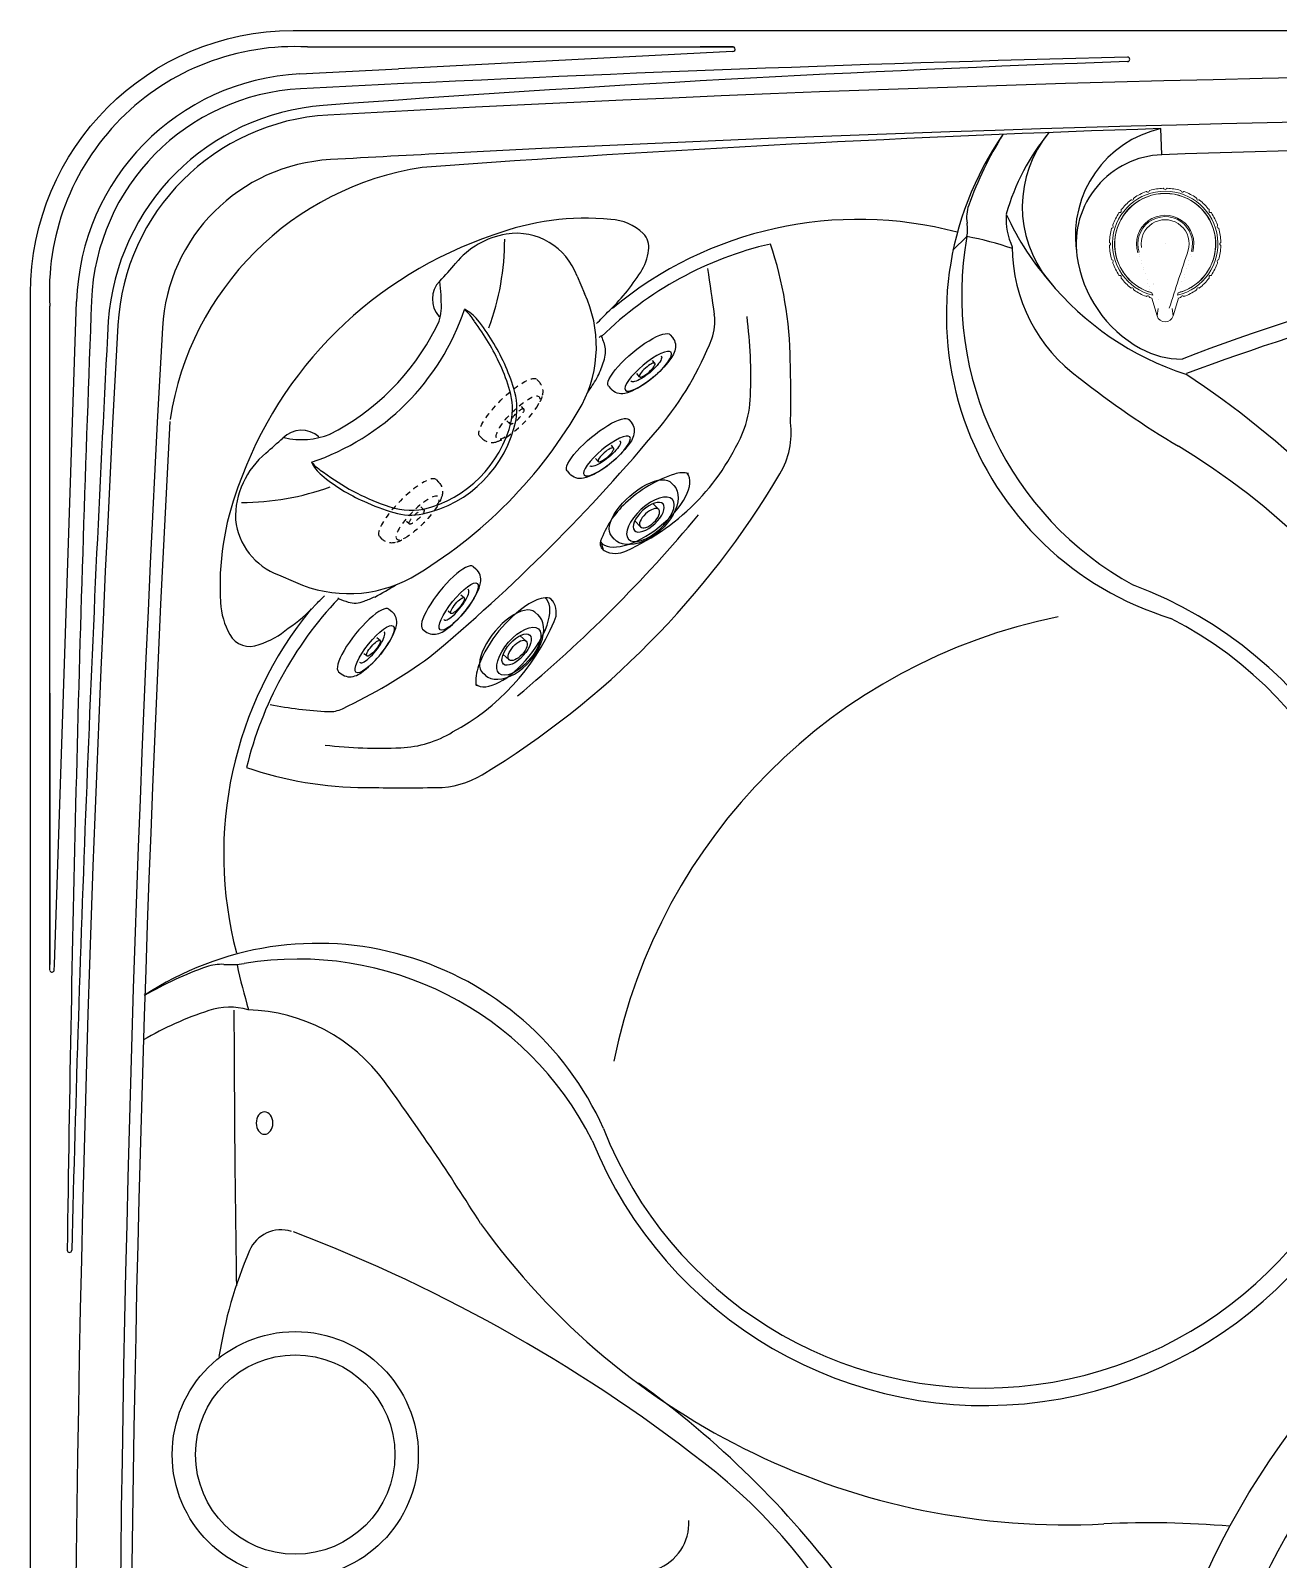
# Model space of a CAD drawing. Header units: inches. Extents: x 2 to 86, y -22 to 129.
# Drawn here: x 2.43 to 30.44, y 54.57 to 88.87 of the extents above; entities that cross this region are included whole.
import ezdxf

# ---------------------------------------------------------------- set-up
doc = ezdxf.new("R2010")
doc.units = ezdxf.units.IN
doc.header["$MEASUREMENT"] = 0
doc.linetypes.add('HIDDEN', pattern=[0.375, 0.25, -0.125])
doc.layers.add('1', color=4, linetype='Continuous')

# ---------------------------------------------------------------- blocks, each defined once
blk = doc.blocks.new('AIRVALVE CAP HS')
at = {"layer": '1', "linetype": 'Continuous', "lineweight": 0}
for p, q in [((-0.1788493580715311, 1.615269485979539), (-0.2959970048483171, 1.214574535954888)), ((0.2977852359560131, 1.21419451532077), (0.1811505744724826, 1.615039086022712)), ((-0.294860864969408, 1.096951352038865), (-0.2958833206980245, 1.096157593048304)), ((-0.2777343922738993, 1.150855100586327), (-0.294860864969408, 1.096951352038865)), ((0.2959660349752937, 1.096716688735867), (0.2788780662487937, 1.150635071566128)), ((0.2969984819474547, 1.095916915828624), (0.2959660349752937, 1.096716688735867)), ((0.000117008214246539, 0.0001543075051131382), (0.000117008214246539, 0.0001543075051131382)), ((0.000117008214246539, 0.0001543075051131382), (0.003669376972240457, 0.0001543075051131382)), ((0.5846159726989981, 0.1862682341678195), (0.5846157893677884, 0.186268380832793))]:
    blk.add_line(p, q, dxfattribs=at)
at = {"layer": '1', "color": 3, "linetype": 'Continuous', "lineweight": 0}
for p, q in [((-0.1538060653199409, 1.451405822523775), (-0.1788493580715311, 1.615269485979539)), ((0.1560400817484435, 1.451405822523775), (0.1810833745000338, 1.615269485979539)), ((-0.5187772029038769, 0.1419535509038923), (-0.5322212285053212, 0.07527742395512149))]:
    blk.add_line(p, q, dxfattribs=at)
at = {"layer": '1', "color": 3, "linetype": 'Continuous', "lineweight": 0, "const_width": 0.0002952755905511812, "flags": 128}
for points in [[(-0.1534824215587065, 1.450949254464753), (-0.1537773189853482, 1.451260330871172), (-0.1538060653199409, 1.451405822523775)], [(0.5321998774114576, 0.07571886781306603), (0.5234266111394135, 0.1235424956299056), (0.5096337879378154, 0.1721066665000706), (0.488923057532574, 0.2339795457261005), (0.3935716056031566, 0.5192088725261428), (0.2988534494026425, 0.804383894275837), (0.179801033492879, 1.168190262975621), (0.1006559206216195, 1.415218960741981), (0.09450872769959062, 1.438449325129547), (0.07880336492983986, 1.473098717721669), (0.05345995376350743, 1.496217768928901), (0.02498243436886582, 1.50821284913804), (-0.006576057674465119, 1.511275934058538), (-0.03857209761207514, 1.503500614274238), (-0.0655964890819547, 1.48649444871662), (-0.08529267628689752, 1.460470785942178), (-0.09071871909794993, 1.443209866538076)], [(-0.2958833206980245, 1.096157593048304), (-0.3140046396923424, 1.038959793802164), (-0.3865051688267016, 0.8101732167642197), (-0.5899008858486923, 0.1687869794460966)], [(0.5846159726989981, 0.1862682341678195), (0.5665288816426113, 0.2434768866219201), (0.4941677208982611, 0.4723074998178163), (0.2969984819474547, 1.095916915828624)], [(-0.6186021576224903, 0.1774408728089156), (-0.6173800717401292, 0.1770723953989375), (-0.613457517053817, 0.1758896707285373), (-0.6043929617683261, 0.1731565323019879), (-0.5969308313048316, 0.1709065632938191), (-0.5919116259537844, 0.169393164110069), (-0.5899009225149427, 0.1687869061136169)]]:
    blk.add_lwpolyline(points, dxfattribs=at)
at = {"layer": '1', "linetype": 'Continuous', "lineweight": 0, "const_width": 0.0002952755905511812, "flags": 128}
for points in [[(-0.6186021576224903, 0.1774408728089156), (-0.6117777997913834, 0.1989411877687814), (-0.463438023425141, 0.6663874977891169), (-0.3310661392631147, 1.083670243969891)], [(-0.2959970043847449, 1.214574525085801), (-0.2853896252554335, 1.210569838014955), (-0.2815481396325907, 1.203036905036036), (-0.2788787638027941, 1.191725295708714), (-0.2773802144474899, 1.173838402339634), (-0.2777343920226656, 1.150855121177791)], [(0.278878061276103, 1.150635050386732), (0.2794273582639164, 1.185616699609071), (0.2816395793748114, 1.198362545701301), (0.2851078393091768, 1.207511066683473), (0.2906733533492201, 1.213466104557035), (0.2977852295255587, 1.214194516142364)], [(0.3321684856605742, 1.083404413707456), (0.4616760029120144, 0.6741663879267179), (0.6131857593250487, 0.1953368410731642)], [(0.6131857593250487, 0.1953368410731642), (0.6086267886573324, 0.193889807789418), (0.5990410960587411, 0.1908472062711439), (0.5916127718713682, 0.1884893101764291), (0.5866166295872404, 0.1869034034969559), (0.5846159360327619, 0.1862683441665496)]]:
    blk.add_lwpolyline(points, dxfattribs=at)
at = {"layer": '1', "linetype": 'Continuous', "lineweight": 0}
for centre, radius, start, end in [((0.001117008214251314, 1.56265430750512), 0.1874999999999997, 16.22353199196328, 163.7031294202729), ((0.000117008214246539, 0.0001543075051131382), 1.183770972760755, 103.574952891569, 76.37974904376136), ((0.000117008214246539, 0.0001543075051131382), 1.135770972760755, 105.0532101769551, 74.9012766070337), ((0.000117008214246539, 0.0001543075051131382), 1.133000000000001, 106.9960863393739, 72.95799060442629), ((-0.6871847592521334, 1.02021130612701), 0.02, 123.9716015156578, 184.1878827295828), ((0.000117008214246539, 0.0001543075051131382), 1.250000000000001, 110.0289698214418, 123.9710301785593), ((-0.4211515687719469, 1.155763577995771), 0.02, 49.81266130039047, 110.0289425143228), ((-0.3880878592087242, 1.194906736899611), 0.03123861609227018, 229.8126613003939, 346.1878827295945), ((-0.3383308685905604, 1.182674089448), 0.02, 105.9716015156577, 166.1878827295829), ((0.000117008214246539, 0.0001543075051131382), 1.250000000000001, 103.7031294202727, 105.9710301785596), ((-0.378150721108355, 1.272137034647287), 0.1942593344881468, 284.0270538947814, 295.0552903304222), ((0.4108172062823741, 1.360153356326705), 0.2877074877307231, 246.6962441388969, 254.1354879149577), ((0.000117008214246539, 0.0001543075051131382), 1.25, 74.02896982144125, 76.22353199196358), ((0.3385648850190677, 1.182674089448), 0.02, 13.81211727041714, 74.02839848434232), ((0.3883218756372315, 1.194906736899611), 0.03123861609227018, 193.8121172704055, 310.1873386996052), ((0.4213855852004542, 1.155763577995771), 0.02, 69.97105748567634, 130.1873386996095), ((0.000117008214246539, 0.0001543075051131382), 1.25, 56.02896982144161, 69.97103017855898), ((0.6874187756806407, 1.02021130612701), 0.02, 355.8121172704172, 56.02839848434221), ((0.000117008214246539, 0.0001543075051131382), 1.250000000000001, 146.0289698214416, 159.9710301785591), ((-1.019946516370624, 0.6874463893826004), 0.02, 85.81266130039054, 146.0289425143229), ((-1.016205184968726, 0.738548231016658), 0.03123861609227018, 265.8126613003946, 22.18788272959447), ((-0.9687607642011358, 0.7578982366259126), 0.02, 141.971601515658, 202.1878827295828), ((0.000117008214246539, 0.0001543075051131382), 1.250000000000001, 128.0289698214417, 141.9710301785591), ((-0.7576361204776987, 0.9690248850114642), 0.02, 67.81266130039064, 128.028942514323), ((-0.7382865653595161, 1.016469489507443), 0.03123861609227018, 247.8126613003943, 4.187882729594248), ((0.7385205817880234, 1.016469489507443), 0.03123861609227018, 175.8121172704058, 292.1873386996057), ((0.757870136906206, 0.9690248850114642), 0.02, 51.97105748567702, 112.1873386996101), ((0.000117008214246539, 0.0001543075051131382), 1.25, 38.02896982144198, 51.97103017855917), ((0.9689947806296431, 0.7578982366259126), 0.02, 337.8121172704172, 38.02839848434205), ((1.016439201397233, 0.738548231016658), 0.03123861609227018, 157.8121172704055, 274.1873386996054), ((1.020180532799131, 0.6874463893826004), 0.02, 33.97105748567706, 94.18733869960946), ((0.000117008214246539, 0.0001543075051131382), 1.25, 20.02896982144193, 33.97103017855873), ((0.000117008214246539, 0.0001543075051131382), 1.250000000000001, 164.0289698214422, 177.9710301785594), ((-1.182405987276653, 0.3385909561340128), 0.02, 103.8126613003904, 164.0289425143229), ((-1.19463910717603, 0.3883478305995425), 0.03123861609227018, 283.8126613003947, 40.18788272959432), ((-1.155496262217682, 0.4214119118300204), 0.02, 159.971601515658, 220.1878827295828), ((1.194873123604538, 0.3883478305995425), 0.03123861609227018, 139.8121172704057, 256.1873386996053), ((1.155730278646189, 0.4214119118300204), 0.02, 319.8121172704169, 20.02839848434199), ((1.18264000370516, 0.3385909561340128), 0.02, 15.97105748567705, 76.1873386996096), ((0.000117008214246539, 0.0001543075051131382), 1.25, 2.028969821441414, 15.97103017855925), ((-1.229112281693276, 0.04368995764852457), 0.02, 177.9716015156581, 238.1878827295828), ((-1.256121976453642, 0.0001483434386386762), 0.03123861609227018, 301.812661300394, 58.1878827295943), ((-2.85842574498929e-07, 1.909814592693238e-06), 0.6435470933491265, 163.9950592792689, 17.66966125211469), ((1.256355992882149, 0.0001483434386386762), 0.03123861609227018, 121.8121172704057, 238.187338699606), ((1.229346298121783, 0.04368995764852457), 0.02, 301.8121172704172, 2.028398484341848), ((-1.229111868261882, -0.04339301430914588), 0.02, 121.8126613003902, 182.0289425143233), ((0.000117008214246539, 0.0001543075051131382), 1.250000000000001, 182.028969821443, 195.9710301785601), ((0.000117008214246539, 0.0001543075051131382), 1.249999999999999, 344.0289698214426, 357.9710301785594), ((1.229345884690389, -0.04339301430914588), 0.02, 357.9710574856767, 58.18733869960985), ((-1.182402773728668, -0.3382935692997293), 0.02, 195.971601515658, 256.1878827295828), ((-1.19463542118028, -0.3880505599178861), 0.03123861609227018, 319.8126613003942, 76.18788272959452), ((-1.155492262276454, -0.4211142694810945), 0.02, 139.8126613003901, 200.0289425143231), ((0.000117008214246539, 0.0001543075051131382), 1.25, 200.0289698214427, 213.9710301785598), ((0.000117008214246539, 0.0001543075051131382), 1.25, 326.0289698214427, 339.9710301785595), ((1.194869437608787, -0.3880505599178861), 0.03123861609227018, 103.8121172704055, 220.1873386996058), ((1.155726278704961, -0.4211142694810945), 0.02, 339.9710574856769, 40.18733869960953), ((1.182636790157176, -0.3382935692997293), 0.02, 283.8121172704172, 344.0283984843421), ((-1.01993999040765, -0.6871474599613094), 0.02, 213.9716015156583, 274.1878827295824), ((-1.016198173788098, -0.738249266068685), 0.03123861609227018, 337.8126613003942, 94.18788272959466), ((-0.9687535692921188, -0.7575988211868605), 0.02, 157.8126613003901, 218.028942514323), ((0.000117008214246539, 0.0001543075051131382), 1.25, 218.0289698214423, 231.9710301785603), ((-0.7576269209065174, -0.9687234649102692), 0.02, 231.9716015156576, 292.1878827295824), ((-0.7382769152972628, -1.016167885677866), 0.03123861609227018, 355.8126613003942, 112.1878827295946), ((-0.6871750736631981, -1.019909217079764), 0.02, 175.8126613003901, 236.0289425143229), ((0.6874090900917054, -1.019909217079764), 0.02, 303.9710574856768, 4.187338699609864), ((0.7385109317257701, -1.016167885677866), 0.03123861609227018, 67.81211727040537, 184.1873386996058), ((0.7578609373350247, -0.9687234649102692), 0.02, 247.8121172704176, 308.0283984843423), ((0.000117008214246539, 0.0001543075051131382), 1.25, 308.0289698214418, 321.9710301785592), ((0.968987585720626, -0.7575988211868605), 0.02, 321.971057485677, 22.18733869960988), ((1.016432190216605, -0.738249266068685), 0.03123861609227018, 85.81211727040534, 202.1873386996059), ((1.020174006836157, -0.6871474599613094), 0.02, 265.8121172704176, 326.0283984843417), ((0.000117008214246539, 0.0001543075051131382), 1.25, 236.0289698214425, 249.9710301785599), ((-0.4211405961106607, -1.155458962926843), 0.02, 249.9716015156579, 310.1878827295824), ((-0.3880765148801686, -1.194601807885206), 0.03123861609227018, 13.81266130039426, 130.1878827295943), ((-0.3383196404146531, -1.182368687985814), 0.02, 193.8126613003905, 254.0289425143234), ((0.000117008214246539, 0.0001543075051131382), 1.249999999999999, 254.0289698214429, 267.9710574856726), ((-0.04343031360001248, -1.229074568971029), 0.02, 267.9710574856767, 328.1873386996096), ((0.0001110441477720769, -1.256084677162789), 0.03123861609227018, 31.81211727040548, 148.1873386996056), ((0.04365265835765797, -1.229074982402423), 0.02, 211.8121172704172, 272.0283984843418), ((0.000117008214246539, 0.0001543075051131382), 1.249999999999999, 272.0283984843426, 285.9710301785596), ((0.3385536568431604, -1.182368687985814), 0.02, 285.9710574856766, 346.1873386996094), ((0.3883105313086759, -1.194601807885206), 0.03123861609227018, 49.81211727040569, 166.1873386996057), ((0.421374612539168, -1.155458962926843), 0.02, 229.8121172704175, 290.0283984843422), ((0.000117008214246539, 0.0001543075051131382), 1.249999999999999, 290.0289698214418, 303.9710301785593)]:
    blk.add_arc(centre, radius, start, end, dxfattribs=at)
at = {"layer": '1', "color": 3, "linetype": 'Continuous', "lineweight": 0}
for centre, radius, start, end in [((-80.26091298233668, 27.09473762174269), 84.17399116018414, 341.3247840268964, 342.2574474058453), ((0, 0), 0.6135727592357708, 164.0327219971692, 17.67275002280167), ((2.27896072715339e-05, -0.005193919149419912), 0.5382929795917775, 171.4024202336356, 8.645103943330112)]:
    blk.add_arc(centre, radius, start, end, dxfattribs=at)
blk = doc.blocks.new('MINIJET')
at = {"layer": '1'}
for p, q in [((0.2333994340342684, 0.9017828099152894), (0.3133452378111201, 0.9017809074901493)), ((0.2333994340853138, -0.9017828099021017), (0.3133452378621797, -0.9017847123272418))]:
    blk.add_line(p, q, dxfattribs=at)
at = {"layer": '1', "color": 3}
for p, q in [((0.5179112177247163, 0.2290225609859249), (0.4245972103786357, 0.2290225609859533)), ((0.505053968261052, -0.2290232942960415), (0.4245972942146068, -0.2290232942960415))]:
    blk.add_line(p, q, dxfattribs=at)
at = {"layer": '1'}
for centre, radius, start, end in [((0.3094365208454519, 0.5892419037604668), 0.3121760650329553, 24.94276818679858, 89.29177617624451), ((-0.1758275613327527, 0.3178860411764504), 0.867602068649197, 11.68448507126682, 27.67811604605477), ((-1.668681864080554, 0.009152335155590663), 2.39204638395426, 345.2081898752791, 11.68448507126682), ((0.1997293949848, -0.4842175092717298), 0.4595934255637201, 324.9879388733289, 345.2081898752825), ((0.3076708704112008, -0.5900215930693378), 0.3114639775610698, 271.0491737900682, 329.5411531168226)]:
    blk.add_arc(centre, radius, start, end, dxfattribs=at)
blk.add_ellipse((0.2333994340597769, 6.59383658785373e-12), major_axis=(-2.552269516223054e-11, 0.9017828099086955), ratio=0.2588200079833062, start_param=6.283179148178755, end_param=9.42477796076938, dxfattribs=at)
at = {"layer": '1', "color": 3}
for centre, major_axis, ratio in [((0.5457607137348077, 7.389644451905042e-12), (0, 0.666669811906786), 0.2637641956731345), ((0.5114825929928912, -3.666550583147909e-07), (0.006428624731825038, 0.2290229276409832), 0.2624851506142895)]:
    blk.add_ellipse(centre, major_axis=major_axis, ratio=ratio, dxfattribs=at)
blk.add_ellipse((0.474478826038208, -0.0004392249186366826), major_axis=(-0.003589860159252114, 0.4380043434697996), ratio=0.267267436552092, start_param=3.037362416512716, end_param=6.323274474981874, dxfattribs=at)
blk = doc.blocks.new('HIDMIN')
at = {"layer": '1', "color": 3, "linetype": 'HIDDEN', "ltscale": 0.5}
for p, q in [((0.236356685516391, 0.9010129556122166), (0.3163020652977622, 0.9007525774996168)), ((0.5058026160121543, 0.2273658355886639), (0.4253463749518502, 0.2276297921431407)), ((0.5171570719015506, -0.230719735823719), (0.4238435667347318, -0.23041359784132)), ((0.2304396751934306, -0.9025429581249043), (0.3103850549748017, -0.902803336237497))]:
    blk.add_line(p, q, dxfattribs=at)
for centre, radius, start, end in [((0.3096049180361007, 0.5890097520907176), 0.3114639775610698, 30.27087461294235, 88.76285393969697), ((0.2013169089681313, 0.4835603644320798), 0.4595934255637201, 14.60383785448276, 34.8240888564348), ((-1.668702907865274, -0.003677073623244098), 2.39204638395426, 348.1275426584984, 14.60383785448572), ((-0.1768695107352372, -0.3173067687629541), 0.867602068649197, 332.1339116837107, 348.1275426584984), ((0.3075017148589936, -0.5902531910280686), 0.3121760650329553, 270.5202515535206, 334.8692595429664)]:
    blk.add_arc(centre, radius, start, end, dxfattribs=at)
at = {"layer": '1', "color": 3, "linetype": 'HIDDEN', "ltscale": 0.5, "extrusion": (0, 0, -1)}
for centre, major_axis, ratio, start_param, end_param in [((0.2333981803549108, -0.0007650012563473751), (0.002958505489128493, 0.9017779568674892), 0.2588200079833026, 3.141586493185122, 6.283185305775769), ((0.5457577790245125, -0.00178977400734226), (0.002187163073893778, 0.6666662241523227), 0.2637641956731417, 8.735609790928956, 13.26143311362753), ((0.5114798439568489, -0.001676950117527554), (-0.005677227944686557, 0.2290427857061918), 0.2624851506142757, 3.141592653589542, 9.424777960769127)]:
    blk.add_ellipse(centre, major_axis=major_axis, ratio=ratio, start_param=start_param, end_param=end_param, dxfattribs=at)
blk = doc.blocks.new('ASDEEE558')
at = {"layer": '1', "linetype": 'Continuous'}
for p, q in [((16.315318, 80.890462), (16.242442, 80.952465)), ((15.13424733870228, 79.53324027006609), (15.077647, 79.58308799999999))]:
    blk.add_line(p, q, dxfattribs=at)
at = {"layer": '1', "color": 3, "linetype": 'Continuous'}
for p, q in [((16.05104821884129, 80.30033029388892), (15.91253274989026, 80.41929732936433)), ((15.67013192351692, 79.88070126782952), (15.53594459636145, 80.00183123790191))]:
    blk.add_line(p, q, dxfattribs=at)
at = {"layer": '1', "linetype": 'Continuous'}
for centre, major_axis, ratio, start_param, end_param in [((15.6600445, 80.2677765), (0.582397499999999, 0.6846885000000071), 0.4445330316376599, 6.283082548099466, 9.42477796076938), ((15.72478266935114, 80.21185113503304), (0.5905353306488585, 0.6786108649669559), 0.607839720511291, 3.134376862079341, 6.29674373038474)]:
    blk.add_ellipse(centre, major_axis=major_axis, ratio=ratio, start_param=start_param, end_param=end_param, dxfattribs=at)
at = {"layer": '1', "color": 3, "linetype": 'Continuous'}
for centre, major_axis, ratio in [((15.88439733963685, 80.07213013270473), (-0.439352679878084, -0.5007425938470078), 0.4579272147132377), ((15.8367828027213, 80.1099831310056), (-0.2943449982336119, -0.3266181445212623), 0.4561377166963836), ((15.8605900711791, 80.09051578085922), (-0.1904581476621843, -0.2098145130296984), 0.4722063993110425)]:
    blk.add_ellipse(centre, major_axis=major_axis, ratio=ratio, dxfattribs=at)
blk = doc.blocks.new('A$C72896ABA')
at = {"layer": '1', "linetype": 'Continuous', "xscale": -1, "rotation": 90.90447448841672}
blk.add_blockref('ASDEEE558', (49.88956645458769, 5.577467535021924), dxfattribs=at)
at = {"layer": '1', "linetype": 'Continuous'}
blk.add_blockref('ASDEEE558', (-48.76097214999993, -94.6021919999996), dxfattribs=at)
blk = doc.blocks.new('HHPILLOW')
at = {"layer": '1', "color": 4, "linetype": 'Continuous'}
for p, q in [((-2.493662856348354, 4.753440000292542), (-2.105674256348355, 4.600845000292548)), ((-2.493535056348177, -4.721047999707391), (-2.104629956348356, -4.568089999707457))]:
    blk.add_line(p, q, dxfattribs=at)
for centre, radius, start, end in [((-3.119004480416805, 3.459933230967845), 1.436736548251412, 64.19870674311935, 144.2451829579542), ((-3.046013074246378, 1.97333275746886), 2.790709171274251, 17.21278817419931, 70.30863569432098), ((-2.775510644526026, 3.212609205210594), 1.860006189274408, 144.2451829579545, 185.5942556030285), ((-10.99441199381275, 2.407570811759829), 6.398227653638791, 0.8252452733079668, 5.594255603028535), ((-10.49181935035516, 0), 10.49181935035516, 345.3047972418675, 15.47362786403677), ((-4.010785977012585, 2.50816465960218), 0.5861228147119968, 180.8252452733078, 266.9136513492448), ((-7.360403336172316, -1.092366797708202), 4.530513219578506, 44.7353245835756, 52.33768680706847), ((-3.671249686693427, 1.427680425685203), 1.017060497694795, 75.13863876116727, 94.72266359589366), ((-4.229530244427762, -3.122801297396499), 5.59356530952322, 69.8471983880498, 81.54951745679234), ((-4.762941381420456, 1.481207604623073), 0.8739993319092445, 13.58559010926897, 44.7353245835756), ((-3.656439884655223, -1.561218937882739), 3.930143527169514, 60.85987769514308, 69.8471983880498), ((-2.481550809332161, 0.5461660116369345), 1.517378378056258, 34.44500970583191, 60.85987769514308), ((-9.079296851456325, 0.002766516183061896), 5.43337025035915, 342.019837563144, 18.05253914430314), ((-3.534976419895143, 0.01605033516303678), 2.690629813737361, 328.9514312109356, 31.06438648313755), ((-2.51206816861577, -0.492755693265071), 1.554554322597792, 293.0023584904462, 325.5708079882411), ((-5.476981758617837, -1.002620195299642), 1.70341256026332, 301.6980798579719, 336.9533845754468), ((-4.003316947791051, -2.480668104789078), 0.591956896565789, 93.7208307348171, 179.9264290603185), ((-4.133094337513969, 2.742415530218985), 5.170965863734945, 278.0715625138498, 295.5287253823751), ((-3.709021773285203, -1.149635383012711), 1.264283361323205, 267.6769354812565, 283.8190420852181), ((-80.29190557129641, 1.855028273967328), 75.82065550482886, 356.3386680349637, 356.7224094113108), ((-3.152735730338682, -1.832809565125114), 2.929212312086789, 290.9658518163026, 343.5656369317051), ((-2.737128605431531, -3.16569070989361), 1.897329023735506, 174.5894660761836, 226.1126998811895), ((-3.118934661575695, -3.349291592975266), 1.507594211195228, 231.7422641605146, 294.508790775817)]:
    blk.add_arc(centre, radius, start, end, dxfattribs=at)
at = {"layer": '1', "color": 3, "linetype": 'Continuous'}
for centre, radius, start, end in [((-8.343842003758988, 0.08990888871185021), 5.811248817310541, 24.91736302086631, 44.94840016262117), ((-8.62058809854521, 0.01949486940539913), 5.43499356366448, 333.4140667197293, 26.46126074836484), ((-3.452289777500983, 1.376618691446335), 1.111896364388132, 86.48936324076274, 105.9330261561958), ((-3.922225932262705, -2.198487745685124), 4.715708637488957, 69.3637612481715, 83.44877837011721), ((-3.754596085311849, -1.817334919903196), 4.299992489900039, 61.69831124189577, 69.6641410816807), ((-2.408811534261371, 0.6285570708679913), 1.508630504570383, 35.76937891369361, 62.6585324046079), ((-3.453319780722353, 0.01518371013122177), 2.716996479879117, 327.0779087548007, 33.38863537225082), ((-2.257117530451403, -0.7593286333198783), 1.291945886492554, 297.8632999343325, 327.0779087548007), ((-3.751636236140003, 1.839408260139109), 4.289209647383383, 289.7146680394328, 299.2887159989647), ((-3.770839475062939, 1.593224760737822), 4.065192295565401, 275.4073437173614, 291.1400841040647), ((-8.354160519047062, -0.05085203773216307), 5.823696528221809, 315.0702392536522, 335.0709258513776), ((-3.474919522467284, -1.533004503037127), 0.9249887945121534, 252.0318145650573, 275.4073437173614)]:
    blk.add_arc(centre, radius, start, end, dxfattribs=at)
blk = doc.blocks.new('RHYTHM')
at = {"layer": '1', "color": 3, "linetype": 'Continuous'}
for p, q in [((6.213401400000009, 83.5048926), (15.02484490000001, 83.5048926)), ((6.214417917171261, 83.50487059999949), (15.02586091717126, 83.50487059999949)), ((15.03066389999998, 83.36843060000001), (8.254619900000023, 83.0163536)), ((15.02484490000001, 83.5048926), (15.76614790000002, 83.5048926)), ((15.76715591717129, 83.5049105999995), (15.02586091717126, 83.50487059999949)), ((15.7576229, 83.40619560000002), (15.03066389999998, 83.36843060000001)), ((6.042626799999994, 82.90143759999998), (8.254619900000023, 83.0163536)), ((21.01615991717125, 79.2494915999995), (20.69755391717126, 78.9447305999995)), ((22.63228591717126, 78.5387885999995), (22.64021091717126, 78.5284665999995)), ((0.4317426000000069, 69.0069276), (0.4317639000000213, 77.68534059999999)), ((0.7380840999999805, 68.99384160000001), (1.030977699999994, 77.79546059999998)), ((12.81266891717127, 72.3587655999995), (12.85349491717125, 72.22334959999951)), ((0.4322692999999731, 62.78676160000001), (0.4317426000000069, 69.0069276)), ((0.4327489171712386, 69.0069145999995), (0.4327489171712386, 62.9164435999995)), ((0.5357247999999686, 62.9130026), (0.7380840999999805, 68.99384160000001)), ((0.5316968000000202, 62.7923966), (0.5357247999999686, 62.9130026)), ((13.65371491717127, 53.5256485999995), (13.65267991717127, 53.5233685999995))]:
    blk.add_line(p, q, dxfattribs=at)
at = {"layer": '1', "color": 3}
blk.add_line((25.39237790000965, 81.08666160000035), (25.37023489999996, 81.67255460000001), dxfattribs=at)
at = {"layer": '1', "color": 4}
blk.add_lwpolyline([(5.895410999999967, 0, -0.4142478893418395), (0, 5.893807639458288), (0, 77.9771896, -0.4141642902512225), (5.893808999999976, 83.8725806), (78.10722995394377, 83.8725806, -0.4142135623730976), (84.00222995394381, 77.97758060000001), (84.00222995394375, 5.893807639458288, -0.4142478893418396), (78.10681895394379, 0)], format="xyb", close=True, dxfattribs=at)
at = {"layer": '1', "color": 3, "linetype": 'Continuous'}
for centre, radius in [((42.40132891717127, 41.9363005999995), 17.60271415257207), ((5.940489629212891, 51.91913188242189), 2.762041548690737)]:
    blk.add_circle(centre, radius, dxfattribs=at)
at = {"layer": '1', "color": 2}
blk.add_circle((5.940489629212891, 51.91913188242189), 2.236339549356782, dxfattribs=at)
at = {"layer": '1', "color": 3}
for centre, radius, start, end in [((5.92121348784292, 78.01341589507823), 5.499244509631258, 86.95430508209074, 183.4201967046875), ((15.76585780156319, 83.45520098193842), 0.04969246484813443, 260.4610930553406, 89.66551245675383), ((42.30823102006747, -620.2851178491097), 703.785097310119, 91.44024613837624, 92.95214791761649), ((40.43313396840904, -371.6510996880916), 455.1035222265668, 91.9909580936695, 94.26705837866979), ((24.62019941394254, 83.22765382967461), 0.05000063746240137, 272.0945845834893, 91.34943913492498), ((6.317076236604009, 77.61953793907676), 5.289025101217913, 92.97443469443489, 178.0938858631457), ((42.00031874999996, -551.869973586871), 634.829237186871, 86.81006509345035, 93.18993490654964), ((6.318534346012655, 77.6181138961401), 4.954517796130837, 92.96847931727365, 177.7873667551881), ((6.953646897072815, 76.98296903475563), 5.221981540991466, 94.20243007287105, 175.9274754651806), ((25.91118011175757, 79.27134263799923), 2.461389974908313, 102.6956564705736, 187.3321402616765), ((27.66310081644184, 77.48515229917516), 7.108707893872843, 145.2359730425652, 253.0943565358451), ((28.97550805184147, 77.09948556960995), 8.417833328735094, 148.1742809319878, 160.1883621679145), ((26.73011262610004, 78.38211920866715), 5.023609191780712, 140.3231442375089, 164.1435730969126), ((24.86576731902682, 79.91870082960642), 2.607671819655826, 140.154779939163, 219.2480346364928), ((21.81307547736486, 79.67976347735461), 0.804800131308521, 160.1883621679145, 188.9699726776083), ((12.45692145304491, 73.82680135749206), 5.83552867639036, 84.42593946470016, 110.6776342729228), ((12.957263393245, 78.48710572519266), 1.149554587986747, 46.55189998022103, 86.68484702503824), ((18.57821784700803, 71.01710034338151), 8.619163643322135, 75.10635293489715, 129.7968652893729), ((23.45800716991556, 79.66714616818925), 1.563941605680919, 177.4618161273838, 204.4090261201496), ((27.6288494445202, 82.3636685191577), 6.297083671582371, 204.4760232010264, 221.757633242963), ((13.28343949540817, 70.61693664151228), 9.137572260968795, 108.4187267125835, 160.7820373112117), ((13.46543837616088, 79.02358282986074), 0.4106029677201811, 348.3115189192651, 46.55189998022103), ((28.32303101994847, 77.93939924669687), 7.424229045240336, 169.8374818675281, 241.2614485345197), ((20.10588814309386, 79.41028863014273), 0.9235242848746916, 349.9632249891889, 8.969972677608927), ((19.86178912699484, 72.75607892210334), 6.594917279844487, 70.72494699376097, 79.92681937584325), ((18.39665076701726, 71.31341814370232), 7.973348120294981, 102.9662962980251, 134.4154338741681), ((12.71472243827742, 79.0757457975418), 1.160722615808759, 327.4783190957282, 353.3037358363817), ((8.567141058641539, 76.378443122655), 8.483292118735182, 0.5114613843913359, 18.5942669712158), ((25.66859193601556, 79.0210556209762), 3.634739041797749, 180.0032318239414, 234.401406510808), ((41.66665716399433, 35.5817881931755), 43.87028560023592, 97.16798940941663, 111.1415858589917), ((26.26655450362682, 79.19799910811946), 2.806728702461274, 187.71603978276, 241.1815896134786), ((42.92445537302302, 31.25262084817101), 48.02360191473659, 99.09474311009811, 110.7040330742289), ((9.615074843238517, 81.05208845160442), 4.836827279674792, 313.6197049308386, 327.4783190957282), ((94.01037683155602, 89.540852418897), 79.5800532626925, 187.9528749877921, 188.7027731021628), ((27.96945657052089, 82.45434378437179), 6.615460756699648, 219.2480346364928, 252.0086658899869), ((833.4144989400081, 45.89972316289114), 832.6584447057708, 177.8037362763868, 179.2701420689312), ((-950.3855684463372, 1033.534410604622), 1357.175058488489, 315.2046624944898, 315.2195178488088), ((728.114466631974, 38.30108380750625), 727.418679525073, 176.9224961566434, 178.5660564063284), ((635.8033608976789, 41.93621442767764), 634.8260044476837, 176.8100407666216, 183.1899433134685), ((14.29953629434573, 77.33943144396503), 1.059222360021771, 338.9400257902636, 8.70277310216278), ((5.265272803457833, 76.0933810592309), 10.90042628330427, 357.8066489588989, 7.172180011677985), ((35.35533511252038, 48.50065419740476), 36.35807393664897, 128.3119069959047, 128.4264188264311), ((13.58817467503735, 77.20701000886564), 0.7964800096265188, 194.6303533584138, 204.6898366237276), ((12.44139818573501, 76.67979819039525), 0.4656802884147093, 348.6379697629071, 24.68983662372786), ((8.738179013085983, 79.48091829711205), 7.018640179911766, 320.0841693227588, 338.9400257902636), ((11.19681310870516, 76.92989236033148), 1.735144391019239, 336.7930781404137, 348.6379697629071), ((25.85760741466089, 78.47807864378356), 1.978874270892782, 241.5079785919751, 269.5999861517077), ((9.429690882478496, 77.68753462849665), 3.657835933866062, 333.7807923141854, 336.7930781404137), ((-6.354888439613831, 75.6518192416456), 23.41873234600263, 358.5961870864709, 1.963398280050195), ((15.18014407892042, 59.68709686424127), 19.67003254752099, 10.33895841939598, 56.88563494617083), ((36.19373746870804, 92.09483648150609), 20.41374877779015, 231.7144720950231, 239.2787291361648), ((13.50741390663649, 75.77770781313316), 2.652242267230892, 341.7817146599529, 357.8066489588989), ((-16.57343289657865, 100.5138312241761), 39.92850216750483, 309.7537298347521, 320.2412963805319), ((11.0994199148584, 76.98272926118759), 5.330681628239365, 317.0338220200566, 337.5668806807672), ((15.25643272645965, 74.84986389568772), 1.814790326247155, 329.3681988519347, 7.224604694707104), ((17.35831295842939, 60.65485304455134), 16.23686137379189, 6.337650243116814, 58.81781522899734), ((0.01184794854810889, 83.87691057408185), 19.53158847898452, 301.2329179545118, 329.3681988519347), ((15.37497764876173, 71.10720141555285), 2.960629121463275, 108.1374852131534, 133.1336436304449), ((14.63898274306882, 73.35400183230752), 0.596353203991964, 77.28716537078108, 108.1374852131534), ((10.52605422727589, 71.41415378111559), 6.273344172841997, 159.3677292799962, 183.4391954445523), ((14.81695906996663, 71.70281167014748), 2.144457381166682, 133.1336436304449, 160.5996164930782), ((11.18979158082919, 77.01688288920357), 5.288538438495903, 294.3785977361385, 316.095706754193), ((-9.38106718104126, 93.31692039993615), 31.72617491815976, 309.8089586642266, 320.1940608717281), ((12.95949294320553, 72.35694272520936), 0.1751763323416921, 160.5996164930782, 241.6895253351908), ((13.12723359962371, 72.66833453880618), 0.5288736455781821, 241.6895253351908, 297.6553164494574), ((21.42105238737855, 62.52676578659816), 9.50609831165028, 201.9979788521331, 69.47938988229721), ((5.986315081744181, 71.14132690206819), 1.725414312410564, 183.4391954445523, 208.445819271984), ((13.0409611315817, 65.3332199733929), 8.435465123544862, 136.6356695082503, 166.2640647803139), ((-950.3855684463372, 1033.534410604622), 1357.175058488489, 314.8273385008825, 314.840043613254), ((35.35533511252038, 48.50065419740476), 36.35807393664897, 141.4847520498774, 141.5176802411358), ((7.795515479287985, 73.21840726785798), 2.268518421641483, 246.8619928151325, 252.9810667696957), ((7.281340003633602, 71.53860058403873), 0.5117808445491602, 252.9810667696957, 293.4262736802791), ((6.003479275758878, 75.00528000146087), 4.205781611578828, 290.6227001153362, 294.2276040134596), ((11.68700040863513, 70.22918450789571), 0.9269238338681756, 98.10054133894678, 123.0124012133246), ((11.58056554796593, 70.97698416934817), 0.1715876747747057, 37.02358081440223, 98.10054133894678), ((11.35016177390838, 70.81758235449277), 0.4508466700282639, 333.3778171586209, 36.2486226403492), ((13.03602264003342, 65.39100346559641), 8.701153995976654, 140.7117535774277, 194.7283646773604), ((3.964987479355955, 73.18386569585675), 3.274329841430699, 303.7515958258824, 317.6743221251699), ((12.76404522472927, 68.57146655211946), 2.903803788943407, 123.0124012133246, 158.8375549630072), ((21.38318526430061, 62.5622028570576), 9.149040784186484, 201.3020631171758, 62.58347846470519), ((4.536560614730774, 71.93701837546885), 1.932351202776446, 287.8169276527141, 310.2144406049582), ((7.052127343388065, 72.64878491410909), 5.12193323158503, 298.2087595849301, 336.6114041710546), ((4.917958026995677, 70.56256378106923), 0.5103614137022808, 208.4458192719848, 294.2797724317887), ((1.583859670161189, 80.0308873763812), 12.59925490488402, 295.4745105474271, 305.8365458842845), ((10.91731682905407, 69.28637308291084), 0.9235267590404701, 158.8375549630072, 187.4838590420539), ((7.075617666554933, 77.04821111392087), 8.466502536437112, 258.4068835119066, 267.3064514528854), ((6.709772399726205, 69.27187253468078), 0.681562943977905, 267.3064514528887, 295.4745105474271), ((8.203183405311165, 70.21233012565905), 2.434642024336729, 272.4379089901176, 301.4423465973614), ((7.839132513773507, 78.7630964917187), 10.99315465788272, 263.5954410507427, 272.4379089901176), ((7.553065347808399, 75.24283945573725), 8.356979870400394, 251.1047323662, 269.7596195516211), ((9.098745056853033, 68.89209616497212), 2.006852762507013, 270.191399715998, 301.2329179545118), ((8.401765376894843, 277.5331869543668), 210.6491077025424, 269.7596195516211, 270.191399715998), ((6.441171214188785, 56.35487662720742), 7.0360968340478, 24.19429366104276, 123.5648670673153), ((0.481733070582834, 62.79421145554835), 0.0499966794691145, 190.5643245697686, 357.9197335953085), ((6.805982734581278, 54.8729883177832), 8.487815489637159, 109.6625387583314, 119.9751242440473), ((4.266871537268969, 61.97908712127693), 0.9417088194838796, 85.7394913066258, 109.6625387583314), ((4.479031609381195, 64.82697793435885), 1.914073731663007, 265.7394913066258, 279.4306539228585), ((17.5601097315527, 65.67878375392625), 13.21774671196077, 192.0810976422872, 196.6105742499793), ((6.003522288690306, 55.64875354489466), 7.389897182664673, 26.67270763780376, 99.43065392286185), ((6.444361218379754, 54.47981472501189), 7.79716695380805, 108.2897019737659, 120.1088948465162), ((4.469187382217967, 60.4557914214848), 1.503232638942237, 73.98482702480487, 108.2897019737693), ((4.761721820150569, 57.94843914751974), 3.954131015735925, 36.24099199467673, 88.22909543432044), ((-37.66809922389206, 27.08518547126167), 56.41952328879663, 32.14987609188258, 36.08656721725922), ((23.25873193624409, 66.52476131176971), 16.18106967776708, 215.5884839216393, 272.9478826509411), ((0.873604943889859, 56.50563868012706), 0.04999801237827763, 179.3652163620934, 358.4859172922776), ((25.11310192982518, 29.56514782995875), 20.82505912816578, 85.02551717529435, 92.81354623006291)]:
    blk.add_arc(centre, radius, start, end, dxfattribs=at)
at = {"layer": '1', "color": 3, "linetype": 'Continuous'}
for centre, radius, start, end in [((6.953217599999959, 76.9834026), 5, 93.19504499999971, 176.8049500000003), ((42.00031889999997, -550.8540864), 632.81493, 87.05104699999718, 92.94895299999955), ((6.953217599999959, 76.9834026), 4, 93.19504499999971, 176.8049500000003), ((42.00031889999997, -550.8540864), 632.81493, 92.94895299999955, 93.19504499999971), ((634.7886558419327, 41.93624888272718), 632.8128819419347, 176.8049397305934, 182.9489547730972), ((1.089211325529732, 83.37071576764112), 13.72402502620839, 326.2304536026882, 327.8688978861537), ((2.813123654557842, 80.15726493787817), 10.25065513278078, 298.63566465962, 301.707562783251), ((476.642201272949, 63.05156302638726), 472.0788793395899, 180.1407465157438, 180.8913099646456), ((14.09462534189782, 52.55905649935517), 9.988976138701227, 156.789816512416, 171.0054707493182), ((1.471910283236127, 36.46741775362577), 20.9554535919926, 36.60601790758875, 54.47487365531264), ((13.67553725843368, 50.38363183558046), 1.100317552207386, 289.6805781758289, 3.147555013422436)]:
    blk.add_arc(centre, radius, start, end, dxfattribs=at)
at = {"layer": '1', "color": 2}
for centre, radius, start, end in [((38.58526747539037, -327.612978739978), 409.4988199723746, 91.84935428877039, 94.17215155370711), ((42.00002550948562, -408.9848537367035), 490.3528363367889, 88.03272619304103, 91.94090878696757), ((25.46566328767824, 79.08948605290769), 1.998519680651309, 92.10149795427792, 187.71603978276), ((9.804330387494474, 74.12677931083586), 6.750091174751362, 98.61833975316999, 171.2996310929845), ((623.6900448679664, 41.66377321493076), 621.4650225993098, 176.9154842738453, 182.9765115531589), ((25.61005191701253, 58.19602439070529), 12.77994337768349, 101.4897390183331, 168.4759823061629), ((42.40132891717127, 41.9363005999995), 16.388185, 97.92557047917532, 174.453052594017), ((5.623434713863162, 56.1915957882093), 0.7717958572067444, 72.69685033537722, 156.7898165124164), ((-6.828064783707759, 23.51664660226936), 35.74496296121554, 51.59316564171797, 69.13419171502642), ((7.564775536681168, 41.93388740194644), 12.37250461407939, 309.1617589581743, 50.83811561863189)]:
    blk.add_arc(centre, radius, start, end, dxfattribs=at)
at = {"layer": '1', "color": 3}
for centre, major_axis, ratio, end_param in [((13.76615273167653, 73.17079138666845), (-0.9739236847974269, -0.7721847866684488), 0.4476533969723007, 3.141592653589793), ((10.77108339662442, 70.17655769915658), (-0.7781823497453645, -0.9703020991564941), 0.4357164943672532, 3.138984680452463)]:
    blk.add_ellipse(centre, major_axis=major_axis, ratio=ratio, start_param=0, end_param=end_param, dxfattribs=at)
at = {"layer": '1', "extrusion": (0, 0, -1)}
blk.add_ellipse((5.251798075525755, 59.35818458398263), major_axis=(7.081873065403758e-17, 0.2500000000000001), ratio=0.752466024246587, dxfattribs=at)
at = {"layer": '1', "color": 3, "rotation": 180}
blk.add_blockref('AIRVALVE CAP HS', (25.46568607728551, 79.08429213375827), dxfattribs=at)
at = {"layer": '1', "color": 1, "linetype": 'Continuous', "rotation": 315.0000000000005}
blk.add_blockref('HHPILLOW', (10.66711706851572, 73.23439610377524), dxfattribs=at)
at = {"layer": '1', "xscale": -1}
for name, p, rotation in [('MINIJET', (13.51444483074988, 76.64920033654833), 129.7357621507429), ('MINIJET', (12.58782399032924, 74.74706233540248), 129.7357621507429), ('HIDMIN', (8.300313120020235, 73.32130626945109), 135.0000000000005)]:
    blk.add_blockref(name, p, dxfattribs=dict(at, rotation=rotation))
at = {"layer": '1'}
for name, p, rotation in [('HIDMIN', (10.55513429066627, 75.57612744009712), 315.0000000000005), ('MINIJET', (9.183864306332907, 71.29088498950684), 321.1364635352547), ('MINIJET', (7.296052306332911, 70.33541598950684), 321.1364635352547)]:
    blk.add_blockref(name, p, dxfattribs=dict(at, rotation=rotation))
at = {"layer": '1', "linetype": 'Continuous'}
blk.add_blockref('A$C72896ABA', (43.83408809382826, 84.47536287579409), dxfattribs=at)

msp = doc.modelspace()

# ---------------------------------------------------------------- block references
msp.add_blockref('RHYTHM', (2.434746973028595, 4.99856079999013))

doc.saveas('drawing.dxf')
